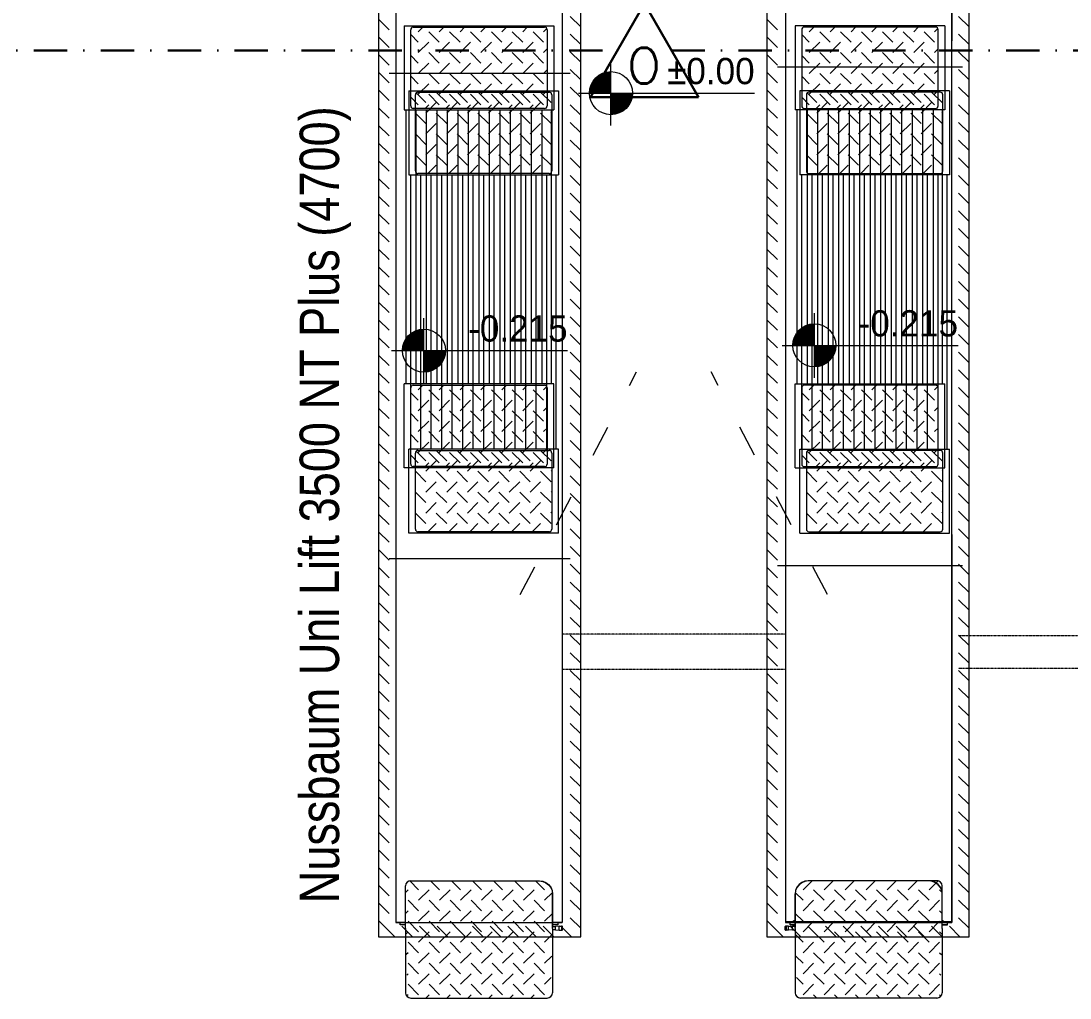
# Model space of a CAD drawing. Extents: x -3709 to 34975, y -230 to 8245.
# Drawn here: x 2091.6 to 2491.4, y 463.8 to 836.1 of the extents above; entities that cross this region are included whole.
import ezdxf
from ezdxf.enums import TextEntityAlignment as Align

# ---------------------------------------------------------------- set-up
doc = ezdxf.new("R2010")
doc.units = 0
for name, pattern in [('ACAD_ISO03W100', [30, 12, -18]), ('DASHDOT', [25.4, 12.7, -6.35, 0, -6.35]), ('HIDDEN', [0.375, 0.25, -0.125])]:
    doc.linetypes.add(name, pattern=pattern)
doc.layers.get('0').update_dxf_attribs({"color": 9, "lineweight": 9})
for name, color, linetype, lineweight in [('A_Tech_1-50', 201, 'Continuous', 9), ('B_Ekipman_Zemin', 155, 'Continuous', 9), ('E-KABLO', 7, 'Continuous', 30), ('E-OPTİK DUMAN DEDEKTÖRÜ', 7, 'Continuous', 30)]:
    doc.layers.add(name, color=color, linetype=linetype, lineweight=lineweight)
doc.styles.add('E-YAZI', font='txttw.shx')
doc.styles.add('HAS100', font='GOTHIC.TTF', dxfattribs={"height": 200})
doc.styles.add('MuuM_TEXT-STANDART', font='ARIALN.TTF')

# ---------------------------------------------------------------- blocks, each defined once
blk = doc.blocks.new('4800makaslift')
for p, q in [((14215.7, 12239.6), (14215.7, 7239.6)), ((14850.7, 12239.6), (14850.7, 7239.6)), ((15700.7, 12239.6), (15700.7, 7239.6)), ((16335.7, 12239.6), (16335.7, 10600.3)), ((16335.7, 7239.6), (16335.7, 12239.6)), ((16335.7, 8718.9), (16335.7, 7239.6)), ((14303, 7364.7), (14269, 7398.8)), ((14271.9, 7399.2), (14763.2, 7399)), ((14273.2, 7399.2), (14763.2, 7398.2)), ((14308.2, 7399), (14308.2, 7399.2)), ((14308.2, 7399.2), (14758.2, 7399.2)), ((14383, 7364.7), (14348.5, 7399.2)), ((14463, 7364.7), (14428.5, 7399.2)), ((14543, 7364.7), (14508.5, 7399.2)), ((14623, 7364.7), (14588.5, 7399.2)), ((14703, 7364.7), (14668.5, 7399.2)), ((14783, 7364.7), (14748.5, 7399.2)), ((15768.3, 7364.7), (15802.8, 7399.2)), ((16278.2, 7399.2), (15788.2, 7398.2)), ((16283.2, 7399.2), (15788.2, 7399)), ((16243.2, 7399.2), (15793.2, 7399.2)), ((15848.3, 7364.7), (15882.8, 7399.2)), ((15928.3, 7364.7), (15962.8, 7399.2)), ((16008.3, 7364.7), (16042.8, 7399.2)), ((16088.3, 7364.7), (16122.8, 7399.2)), ((16168.3, 7364.7), (16202.8, 7399.2)), ((16243.2, 7399), (16243.2, 7399.2)), ((16261.1, 7397.4), (16248.2, 7399)), ((16248.3, 7364.7), (16282.4, 7398.8)), ((14253.2, 7217.7), (14253.2, 7379.2)), ((14253.2, 7354.9), (14263, 7364.7)), ((14303, 7324.7), (14343, 7364.7)), ((14383, 7324.7), (14423, 7364.7)), ((14463, 7324.7), (14503, 7364.7)), ((14543, 7324.7), (14583, 7364.7)), ((14623, 7324.7), (14663, 7364.7)), ((14703, 7324.7), (14743, 7364.7)), ((14811.5, 7361.7), (14813.2, 7348.9)), ((15739.9, 7361.7), (15738.2, 7348.9)), ((15848.3, 7324.7), (15808.3, 7364.7)), ((15928.3, 7324.7), (15888.3, 7364.7)), ((16008.3, 7324.7), (15968.3, 7364.7)), ((16088.3, 7324.7), (16048.3, 7364.7)), ((16168.3, 7324.7), (16128.3, 7364.7)), ((16248.3, 7324.7), (16208.3, 7364.7)), ((16298.2, 7354.9), (16288.3, 7364.7)), ((16298.2, 7220.8), (16298.2, 7379.2)), ((14253.2, 7220.9), (14253.2, 7348.9)), ((14303, 7284.7), (14263, 7324.7)), ((14383, 7284.7), (14343, 7324.7)), ((14463, 7284.7), (14423, 7324.7)), ((14543, 7284.7), (14503, 7324.7)), ((14623, 7284.7), (14583, 7324.7)), ((14703, 7284.7), (14663, 7324.7)), ((14783, 7284.7), (14743, 7324.7)), ((14783, 7324.7), (14813.2, 7354.9)), ((14813.2, 7217.7), (14813.2, 7349.8)), ((14813.2, 7348.9), (14813.2, 7220.9)), ((15768.3, 7324.7), (15738.2, 7354.9)), ((15738.2, 7217.7), (15738.2, 7349.8)), ((15738.2, 7348.9), (15738.2, 7220.9)), ((15768.3, 7284.7), (15808.3, 7324.7)), ((15848.3, 7284.7), (15888.3, 7324.7)), ((15928.3, 7284.7), (15968.3, 7324.7)), ((16008.3, 7284.7), (16048.3, 7324.7)), ((16088.3, 7284.7), (16128.3, 7324.7)), ((16168.3, 7284.7), (16208.3, 7324.7)), ((16248.3, 7284.7), (16288.3, 7324.7)), ((16298.2, 7220.9), (16298.2, 7348.9)), ((14253.2, 7274.9), (14263, 7284.7)), ((14303, 7244.7), (14343, 7284.7)), ((14383, 7244.7), (14423, 7284.7)), ((14463, 7244.7), (14503, 7284.7)), ((14543, 7244.7), (14583, 7284.7)), ((14623, 7244.7), (14663, 7284.7)), ((14703, 7244.7), (14743, 7284.7)), ((15848.3, 7244.7), (15808.3, 7284.7)), ((15928.3, 7244.7), (15888.3, 7284.7)), ((16008.3, 7244.7), (15968.3, 7284.7)), ((16088.3, 7244.7), (16048.3, 7284.7)), ((16168.3, 7244.7), (16128.3, 7284.7)), ((16248.3, 7244.7), (16208.3, 7284.7)), ((16298.2, 7274.9), (16288.3, 7284.7)), ((14215.7, 7239.6), (14850.7, 7239.6)), ((14253.2, 7239.6), (14215.7, 7239.6)), ((14233.2, 7231.6), (14233.2, 7239.6)), ((14303, 7204.7), (14263, 7244.7)), ((14383, 7204.7), (14343, 7244.7)), ((14463, 7204.7), (14423, 7244.7)), ((14543, 7204.7), (14503, 7244.7)), ((14623, 7204.7), (14583, 7244.7)), ((14703, 7204.7), (14663, 7244.7)), ((14783, 7204.7), (14743, 7244.7)), ((14783, 7244.7), (14813.2, 7274.9)), ((14850.7, 7239.6), (14813.2, 7239.6)), ((14833.2, 7239.6), (14833.2, 7231.6)), ((15700.7, 7239.6), (16335.7, 7239.6)), ((15700.7, 7239.6), (15738.2, 7239.6)), ((15701.1, 7243.8), (16336.1, 7243.8)), ((15718.2, 7239.6), (15718.2, 7231.6)), ((15722.9, 7240.8), (15737.4, 7249.1)), ((15768.3, 7244.7), (15738.2, 7274.9)), ((15768.3, 7204.7), (15808.3, 7244.7)), ((15848.3, 7204.7), (15888.3, 7244.7)), ((15928.3, 7204.7), (15968.3, 7244.7)), ((16008.3, 7204.7), (16048.3, 7244.7)), ((16088.3, 7204.7), (16128.3, 7244.7)), ((16168.3, 7204.7), (16208.3, 7244.7)), ((16248.3, 7204.7), (16288.3, 7244.7)), ((16298.2, 7239.6), (16335.7, 7239.6)), ((16311.6, 7240.1), (16298.3, 7247.7)), ((16318.2, 7231.6), (16318.2, 7239.6)), ((14253.2, 7231.6), (14233.2, 7231.6)), ((14253.2, 7217.7), (14253.2, 6972.2)), ((14263, 7204.7), (14254, 7195.6)), ((14343, 7204.7), (14303, 7164.7)), ((14423, 7204.7), (14383, 7164.7)), ((14503, 7204.7), (14463, 7164.7)), ((14583, 7204.7), (14543, 7164.7)), ((14663, 7204.7), (14623, 7164.7)), ((14743, 7204.7), (14703, 7164.7)), ((14833.2, 7231.6), (14813.2, 7231.6)), ((14813.2, 7224.7), (14824.1, 7224.7)), ((14813.2, 7217.7), (14813.2, 6972.2)), ((14824.1, 7212.7), (14813.2, 7212.7)), ((14839.1, 7226.6), (14824.1, 7224.7)), ((14824.1, 7212.6), (14824.1, 7224.7)), ((14824.1, 7212.6), (14839.1, 7210.6)), ((14839.1, 7210.6), (14839.1, 7226.6)), ((14839.1, 7226.6), (14849.1, 7226.6)), ((14839.1, 7210.6), (14849.1, 7210.6)), ((14847.1, 7224.6), (14847.1, 7212.6)), ((14851.1, 7212.6), (14851.1, 7224.6)), ((15700.3, 7212.6), (15700.3, 7224.6)), ((15712.3, 7226.6), (15702.3, 7226.6)), ((15712.3, 7210.6), (15702.3, 7210.6)), ((15704.3, 7224.6), (15704.3, 7212.6)), ((15712.3, 7226.6), (15727.3, 7224.7)), ((15712.3, 7210.6), (15712.3, 7226.6)), ((15727.3, 7212.6), (15712.3, 7210.6)), ((15718.2, 7231.6), (15738.2, 7231.6)), ((15720.7, 7232.2), (15738.2, 7232.2)), ((15738.2, 7224.7), (15727.3, 7224.7)), ((15727.3, 7212.6), (15727.3, 7224.7)), ((15727.3, 7212.7), (15738.2, 7212.7)), ((15738.2, 7217.7), (15738.2, 6972.2)), ((15808.3, 7204.7), (15848.3, 7164.7)), ((15888.3, 7204.7), (15928.3, 7164.7)), ((15968.3, 7204.7), (16008.3, 7164.7)), ((16048.3, 7204.7), (16088.3, 7164.7)), ((16128.3, 7204.7), (16168.3, 7164.7)), ((16208.3, 7204.7), (16248.3, 7164.7)), ((16288.3, 7204.7), (16297.4, 7195.6)), ((16298.2, 7232.2), (16315.7, 7232.2)), ((16298.2, 7231.6), (16318.2, 7231.6)), ((16298.2, 7217.7), (16298.2, 6972.2)), ((14263, 7164.7), (14303, 7124.7)), ((14343, 7164.7), (14383, 7124.7)), ((14423, 7164.7), (14463, 7124.7)), ((14503, 7164.7), (14543, 7124.7)), ((14583, 7164.7), (14623, 7124.7)), ((14663, 7164.7), (14703, 7124.7)), ((14743, 7164.7), (14783, 7124.7)), ((14812.4, 7194), (14783, 7164.7)), ((15739, 7194), (15768.3, 7164.7)), ((15808.3, 7164.7), (15768.3, 7124.7)), ((15888.3, 7164.7), (15848.3, 7124.7)), ((15968.3, 7164.7), (15928.3, 7124.7)), ((16048.3, 7164.7), (16008.3, 7124.7)), ((16128.3, 7164.7), (16088.3, 7124.7)), ((16208.3, 7164.7), (16168.3, 7124.7)), ((16288.3, 7164.7), (16248.3, 7124.7)), ((14263, 7124.7), (14255.9, 7117.6)), ((14343, 7124.7), (14303, 7084.7)), ((14423, 7124.7), (14383, 7084.7)), ((14503, 7124.7), (14463, 7084.7)), ((14583, 7124.7), (14543, 7084.7)), ((14663, 7124.7), (14623, 7084.7)), ((14743, 7124.7), (14703, 7084.7)), ((15808.3, 7124.7), (15848.3, 7084.7)), ((15888.3, 7124.7), (15928.3, 7084.7)), ((15968.3, 7124.7), (16008.3, 7084.7)), ((16048.3, 7124.7), (16088.3, 7084.7)), ((16128.3, 7124.7), (16168.3, 7084.7)), ((16208.3, 7124.7), (16248.3, 7084.7)), ((16288.3, 7124.7), (16295.5, 7117.6)), ((14263, 7084.7), (14303, 7044.7)), ((14343, 7084.7), (14383, 7044.7)), ((14423, 7084.7), (14463, 7044.7)), ((14503, 7084.7), (14543, 7044.7)), ((14583, 7084.7), (14623, 7044.7)), ((14663, 7084.7), (14703, 7044.7)), ((14743, 7084.7), (14783, 7044.7)), ((14810.3, 7112), (14783, 7084.7)), ((15741, 7112), (15768.3, 7084.7)), ((15808.3, 7084.7), (15768.3, 7044.7)), ((15888.3, 7084.7), (15848.3, 7044.7)), ((15968.3, 7084.7), (15928.3, 7044.7)), ((16048.3, 7084.7), (16008.3, 7044.7)), ((16128.3, 7084.7), (16088.3, 7044.7)), ((16208.3, 7084.7), (16168.3, 7044.7)), ((16288.3, 7084.7), (16248.3, 7044.7)), ((14263, 7044.7), (14257.8, 7039.5)), ((14343, 7044.7), (14303, 7004.7)), ((14423, 7044.7), (14383, 7004.7)), ((14503, 7044.7), (14463, 7004.7)), ((14583, 7044.7), (14543, 7004.7)), ((14663, 7044.7), (14623, 7004.7)), ((14743, 7044.7), (14703, 7004.7)), ((15808.3, 7044.7), (15848.3, 7004.7)), ((15888.3, 7044.7), (15928.3, 7004.7)), ((15968.3, 7044.7), (16008.3, 7004.7)), ((16048.3, 7044.7), (16088.3, 7004.7)), ((16128.3, 7044.7), (16168.3, 7004.7)), ((16208.3, 7044.7), (16248.3, 7004.7)), ((16288.3, 7044.7), (16293.6, 7039.5)), ((14263, 7004.7), (14303, 6964.7)), ((14343, 7004.7), (14383, 6964.7)), ((14423, 7004.7), (14463, 6964.7)), ((14503, 7004.7), (14543, 6964.7)), ((14583, 7004.7), (14623, 6964.7)), ((14663, 7004.7), (14703, 6964.7)), ((14743, 7004.7), (14783, 6964.7)), ((14808.3, 7030), (14783, 7004.7)), ((15743, 7030), (15768.3, 7004.7)), ((15808.3, 7004.7), (15768.3, 6964.7)), ((15888.3, 7004.7), (15848.3, 6964.7)), ((15968.3, 7004.7), (15928.3, 6964.7)), ((16048.3, 7004.7), (16008.3, 6964.7)), ((16128.3, 7004.7), (16088.3, 6964.7)), ((16208.3, 7004.7), (16168.3, 6964.7)), ((16288.3, 7004.7), (16248.3, 6964.7)), ((14263, 6964.7), (14259.7, 6961.4)), ((14343, 6964.7), (14330.5, 6952.2)), ((14423, 6964.7), (14410.5, 6952.2)), ((14503, 6964.7), (14490.5, 6952.2)), ((14583, 6964.7), (14570.5, 6952.2)), ((14663, 6964.7), (14650.5, 6952.2)), ((14743, 6964.7), (14730.5, 6952.2)), ((15808.3, 6964.7), (15820.8, 6952.2)), ((15888.3, 6964.7), (15900.8, 6952.2)), ((15968.3, 6964.7), (15980.8, 6952.2)), ((16048.3, 6964.7), (16060.8, 6952.2)), ((16128.3, 6964.7), (16140.8, 6952.2)), ((16208.3, 6964.7), (16220.8, 6952.2)), ((16288.3, 6964.7), (16291.6, 6961.4)), ((14273.2, 6952.2), (14793.2, 6952.2)), ((16278.2, 6952.2), (15758.2, 6952.2))]:
    blk.add_line(p, q)
at = {"linetype": 'HIDDEN'}
for p, q in [((15700.7, 8338.6), (14850.7, 8338.6)), ((16360.7, 8333.6), (17097, 8333.6)), ((15700.7, 8203.6), (14850.7, 8203.6)), ((17097, 8208.6), (16360.7, 8208.6))]:
    blk.add_line(p, q, dxfattribs=at)
for points in [[(14763.2, 7399), (14776.1, 7397.4), (14788.2, 7392.4), (14798.5, 7384.6), (14806.5, 7374.4), (14811.5, 7362.5), (14813.2, 7349.8)], [(14763.2, 7398.2), (14776.1, 7396.5), (14788.2, 7391.6), (14798.5, 7383.7), (14806.5, 7373.5), (14811.5, 7361.7)], [(15788.2, 7399), (15775.2, 7397.4), (15763.2, 7392.4), (15752.8, 7384.6), (15744.9, 7374.4), (15739.9, 7362.5), (15738.2, 7349.8)], [(15788.2, 7398.2), (15775.2, 7396.5), (15763.2, 7391.6), (15752.8, 7383.7), (15744.9, 7373.5), (15739.9, 7361.7)], [(16298.2, 7348.9), (16296.5, 7361.7), (16291.5, 7373.5), (16283.5, 7383.7), (16273.2, 7391.6), (16261.1, 7396.5), (16248.2, 7398.2)], [(16298.2, 7349.8), (16296.5, 7362.5), (16291.5, 7374.4), (16283.5, 7384.6), (16273.2, 7392.4), (16261.1, 7397.4)]]:
    blk.add_lwpolyline(points)
for centre, radius, start, end in [((14273.2, 7379.2), 20, 90, 180), ((16278.2, 7379.2), 20, 0, 90), ((14849.1, 7224.6), 2, 360, 180), ((14849.1, 7212.6), 2, 180, 360), ((15702.3, 7224.6), 2, 0, 180), ((15702.3, 7212.6), 2, 180, 0), ((16278.2, 7220.8), 20, 351.1197, 0), ((14273.2, 6972.2), 20, 180, 270), ((14793.2, 6972.2), 20, 270, 360), ((15758.2, 6972.2), 20, 180, 270), ((16278.2, 6972.2), 20, 270, 0)]:
    blk.add_arc(centre, radius, start, end)
blk = doc.blocks.new('plus')
h = blk.add_hatch()
h.set_pattern_fill('DIAPLATE', color=256, scale=900, angle=315, style=0)
h.set_pattern_definition([(315, (53255.65, 6092.743), (79.5495, 1e-13), [56.25, -56.25]), (45, (53295.43, 6092.743), (-9e-14, 79.5495), [56.25, -56.25])])
h.paths.add_polyline_path([(53265.7, 6092.7, 0.41711), (53255.7, 6082.6), (53255.7, 5792.6, 0.411323), (53265.7, 5782.7), (53765.7, 5782.7, 0.414214), (53775.7, 5792.7), (53775.7, 6082.7, 0.414214), (53765.7, 6092.7)])
h = blk.add_hatch()
h.set_pattern_fill('DIAPLATE', color=256, scale=900, angle=315, style=0)
h.set_pattern_definition([(315, (54745.65, 6092.743), (79.5495, 1e-13), [56.25, -56.25]), (45, (54785.427, 6092.743), (-9e-14, 79.5495), [56.25, -56.25])])
h.paths.add_polyline_path([(54755.7, 6092.7, 0.414214), (54745.7, 6082.7), (54745.7, 5792.7, 0.414214), (54755.7, 5782.7), (55255.7, 5782.7, 0.41711), (55265.7, 5792.8), (55265.7, 6082.8, 0.411323), (55255.7, 6092.7)])
h = blk.add_hatch()
h.set_pattern_fill('DIAPLATE', color=256, scale=900, angle=315, style=0)
h.set_pattern_definition([(315, (53255.65, 4727.74), (79.5495, 1e-13), [56.25, -56.25]), (45, (53295.43, 4727.74), (-9e-14, 79.5495), [56.25, -56.25])])
h.paths.add_polyline_path([(53765.7, 4417.7, 0.414214), (53775.7, 4427.7), (53775.7, 4717.7, 0.414214), (53765.7, 4727.7), (53265.7, 4727.7, 0.41711), (53255.7, 4717.6), (53255.7, 4427.6, 0.411323), (53265.7, 4417.7)])
h = blk.add_hatch()
h.set_pattern_fill('DIAPLATE', color=256, scale=900, angle=315, style=0)
h.set_pattern_definition([(315, (54745.65, 4727.74), (79.5495, 1e-13), [56.25, -56.25]), (45, (54785.427, 4727.74), (-9e-14, 79.5495), [56.25, -56.25])])
h.paths.add_polyline_path([(55255.7, 4417.7, 0.41711), (55265.7, 4427.8), (55265.7, 4717.8, 0.411323), (55255.7, 4727.7), (54755.7, 4727.7, 0.414214), (54745.7, 4717.7), (54745.7, 4427.7, 0.414214), (54755.7, 4417.7)])
for p, q in [((53230.7, 6097.7), (53230.7, 5777.7)), ((53230.7, 6097.7), (53800.7, 6097.7)), ((53255.7, 5792.7), (53255.7, 6082.7)), ((53265.7, 6092.7), (53765.7, 6092.7)), ((53775.7, 6082.7), (53775.7, 5792.7)), ((53800.7, 6097.7), (53800.7, 5777.7)), ((54720.7, 6097.7), (54720.7, 5777.7)), ((55290.7, 6097.7), (54720.7, 6097.7)), ((54745.7, 6082.7), (54745.7, 5792.7)), ((55255.7, 6092.7), (54755.7, 6092.7)), ((55265.7, 5792.7), (55265.7, 6082.7)), ((55290.7, 6097.7), (55290.7, 5777.7)), ((53230.7, 5777.7), (53800.7, 5777.7)), ((53238.7, 4732.7), (53238.7, 5777.7)), ((53765.7, 5782.7), (53265.7, 5782.7)), ((53275.1, 5777.7), (53275.1, 4732.7)), ((53315.1, 5777.7), (53315.1, 4732.7)), ((53355.1, 5777.7), (53355.1, 4732.7)), ((53395.1, 5777.7), (53395.1, 4732.7)), ((53435.1, 5777.7), (53435.1, 4732.7)), ((53475.1, 5777.7), (53475.1, 4732.7)), ((53515.1, 5777.7), (53515.1, 4732.7)), ((53555.1, 5777.7), (53555.1, 4732.7)), ((53595.1, 5777.7), (53595.1, 4732.7)), ((53635.1, 5777.7), (53635.1, 4732.7)), ((53675.1, 5777.7), (53675.1, 4732.7)), ((53715.1, 5777.7), (53715.1, 4732.7)), ((53755.1, 5777.7), (53755.1, 4732.7)), ((53792.7, 4732.7), (53792.7, 5777.7)), ((55290.7, 5777.7), (54720.7, 5777.7)), ((54728.7, 4732.7), (54728.7, 5777.7)), ((54755.7, 5782.7), (55255.7, 5782.7)), ((54766.2, 5777.7), (54766.2, 4732.7)), ((54806.2, 5777.7), (54806.2, 4732.7)), ((54846.2, 5777.7), (54846.2, 4732.7)), ((54886.2, 5777.7), (54886.2, 4732.7)), ((54926.2, 5777.7), (54926.2, 4732.7)), ((54966.2, 5777.7), (54966.2, 4732.7)), ((55006.2, 5777.7), (55006.2, 4732.7)), ((55046.2, 5777.7), (55046.2, 4732.7)), ((55086.2, 5777.7), (55086.2, 4732.7)), ((55126.2, 5777.7), (55126.2, 4732.7)), ((55166.2, 5777.7), (55166.2, 4732.7)), ((55206.2, 5777.7), (55206.2, 4732.7)), ((55246.2, 5777.7), (55246.2, 4732.7)), ((55282.7, 4732.7), (55282.7, 5777.7)), ((53230.7, 4412.7), (53230.7, 4732.7)), ((53800.7, 4732.7), (53230.7, 4732.7)), ((53255.7, 4427.7), (53255.7, 4717.7)), ((53265.7, 4727.7), (53765.7, 4727.7)), ((53775.7, 4717.7), (53775.7, 4427.7)), ((53800.7, 4412.7), (53800.7, 4732.7)), ((54720.7, 4412.7), (54720.7, 4732.7)), ((54720.7, 4732.7), (55290.7, 4732.7)), ((54745.7, 4717.7), (54745.7, 4427.7)), ((55255.7, 4727.7), (54755.7, 4727.7)), ((55265.7, 4427.7), (55265.7, 4717.7)), ((55290.7, 4412.7), (55290.7, 4732.7)), ((53800.7, 4412.7), (53230.7, 4412.7)), ((53765.7, 4417.7), (53265.7, 4417.7)), ((54720.7, 4412.7), (55290.7, 4412.7)), ((54755.7, 4417.7), (55255.7, 4417.7))]:
    blk.add_line(p, q)
for centre, start, end in [((53265.7, 6082.7), 90, 180), ((53765.7, 6082.7), 360, 90), ((54755.7, 6082.7), 90, 180), ((55255.7, 6082.7), 0, 90), ((53265.7, 5792.7), 180, 270), ((53765.7, 5792.7), 270, 360), ((54755.7, 5792.7), 180, 270), ((55255.7, 5792.7), 270, 0), ((53265.7, 4717.7), 90, 180), ((53765.7, 4717.7), 360, 90), ((54755.7, 4717.7), 90, 180), ((55255.7, 4717.7), 0, 90), ((53265.7, 4427.7), 180, 270), ((53765.7, 4427.7), 270, 360), ((54755.7, 4427.7), 180, 270), ((55255.7, 4427.7), 270, 0)]:
    blk.add_arc(centre, 10, start, end)
blk = doc.blocks.new('*U543')
for p, q in [((0, -123.2), (0, 123.2)), ((-123.2, 0), (547.7, 0))]:
    blk.add_line(p, q)
at = {"const_width": 82.1}
for points in [[(0, 41.1, 0.414214), (-41.1, 0, 0.414214)], [(0, -41.1, 0.414214), (41.1, 0, 0.414214)]]:
    blk.add_lwpolyline(points, format="xyb", dxfattribs=at)
blk.add_circle((0, 0), 82.1)
at = {"style": 'HAS100'}
for tag, p in [('%%P0.00', (547.7, 34.2)), ('-0.07', (531.9, -125.4))]:
    blk.add_attdef(tag, text='', height=100, dxfattribs=at).set_placement(p, align=Align.RIGHT)
blk = doc.blocks.new('100_OPTİK DUMAN DEDEKTÖRÜ 085')
at = {"layer": 'E-OPTİK DUMAN DEDEKTÖRÜ', "color": 4}
blk.add_lwpolyline([(2.059, 0), (0, 3.566), (-2.059, 0)], close=True, dxfattribs=at)
at = {"layer": 'E-OPTİK DUMAN DEDEKTÖRÜ', "color": 3, "style": 'E-YAZI'}
blk.add_text('O', height=1.36, dxfattribs=at).set_placement((-0.022, 1.201), align=Align.MIDDLE)

msp = doc.modelspace()

# ---------------------------------------------------------------- hatches: boundary and pattern name
at = {"lineweight": 0}
h = msp.add_hatch(dxfattribs=at)
h.set_pattern_fill('ANSI31', color=256, scale=1.5, angle=270, style=0)
h.set_pattern_definition([(315, (1700.7616, 1182.0227), (3.367596, 3.367596), [])])
h.paths.add_polyline_path([(2304.9, 980.11), (2227.9, 980.11), (2227.9, 487.11), (2304.9, 487.11)])
h.paths.add_polyline_path([(2300.9, 976.11), (2231.9, 976.11), (2231.9, 491.11), (2300.9, 491.11)], flags=16)
h = msp.add_hatch(dxfattribs=at)
h.set_pattern_fill('ANSI31', color=256, scale=1.5, angle=270, style=0)
h.set_pattern_definition([(315, (1848.7616, 1182.0227), (3.367596, 3.367596), [])])
h.paths.add_polyline_path([(2452.9, 980.11), (2375.9, 980.11), (2375.9, 487.11), (2452.9, 487.11)])
h.paths.add_polyline_path([(2448.9, 976.11), (2379.9, 976.11), (2379.9, 491.11), (2448.9, 491.11)], flags=16)
h = msp.add_hatch()
h.set_pattern_fill('DIAPLATE', color=256, scale=90, angle=315, style=0)
h.set_pattern_definition([(315, (2241.896, 808.952), (7.95495, 1e-14), [5.625, -5.625]), (45, (2245.8735, 808.952), (-9e-15, 7.95495), [5.625, -5.625])])
h.paths.add_polyline_path([(2242.9, 808.95, 0.41711), (2241.9, 807.94), (2241.9, 778.94, 0.411323), (2242.9, 777.95), (2292.9, 777.95, 0.414214), (2293.9, 778.95), (2293.9, 807.95, 0.414214), (2292.9, 808.95)])
h = msp.add_hatch()
h.set_pattern_fill('DIAPLATE', color=256, scale=90, angle=315, style=0)
h.set_pattern_definition([(315, (2390.896, 808.952), (7.95495, 1e-14), [5.625, -5.625]), (45, (2394.8734, 808.952), (-9e-15, 7.95495), [5.625, -5.625])])
h.paths.add_polyline_path([(2391.9, 808.95, 0.414214), (2390.9, 807.95), (2390.9, 778.95, 0.414214), (2391.9, 777.95), (2441.9, 777.95, 0.41711), (2442.9, 778.96), (2442.9, 807.96, 0.411323), (2441.9, 808.95)])
h = msp.add_hatch()
h.set_pattern_fill('DIAPLATE', color=256, scale=90, angle=315, style=0)
h.set_pattern_definition([(315, (2241.896, 672.452), (7.95495, 1e-14), [5.625, -5.625]), (45, (2245.8735, 672.452), (-9e-15, 7.95495), [5.625, -5.625])])
h.paths.add_polyline_path([(2292.9, 641.45, 0.414214), (2293.9, 642.45), (2293.9, 671.45, 0.414214), (2292.9, 672.45), (2242.9, 672.45, 0.41711), (2241.9, 671.44), (2241.9, 642.44, 0.411323), (2242.9, 641.45)])
h = msp.add_hatch()
h.set_pattern_fill('DIAPLATE', color=256, scale=90, angle=315, style=0)
h.set_pattern_definition([(315, (2390.896, 672.452), (7.95495, 1e-14), [5.625, -5.625]), (45, (2394.8734, 672.452), (-9e-15, 7.95495), [5.625, -5.625])])
h.paths.add_polyline_path([(2441.9, 641.45, 0.41711), (2442.9, 642.46), (2442.9, 671.46, 0.411323), (2441.9, 672.45), (2391.9, 672.45, 0.414214), (2390.9, 671.45), (2390.9, 642.45, 0.414214), (2391.9, 641.45)])

# ---------------------------------------------------------------- linework, layer by layer
for p, q in [((2304.9, 525.11), (2304.9, 980.11)), ((2300.9, 816.11), (2231.9, 816.11)), ((2379.9, 818.61), (2450.4, 818.61)), ((2300.9, 631.11), (2231.9, 631.11)), ((2379.9, 628.61), (2450.4, 628.61))]:
    msp.add_line(p, q, dxfattribs=at)
for p, q in [((2239.4, 809.45), (2239.4, 777.45)), ((2239.4, 809.45), (2296.4, 809.45)), ((2241.9, 778.95), (2241.9, 807.95)), ((2242.9, 808.95), (2292.9, 808.95)), ((2293.9, 807.95), (2293.9, 778.95)), ((2296.4, 809.45), (2296.4, 777.45)), ((2388.4, 809.45), (2388.4, 777.45)), ((2445.4, 809.45), (2388.4, 809.45)), ((2390.9, 807.95), (2390.9, 778.95)), ((2441.9, 808.95), (2391.9, 808.95)), ((2442.9, 778.95), (2442.9, 807.95)), ((2445.4, 809.45), (2445.4, 777.45)), ((2239.4, 777.45), (2296.4, 777.45)), ((2240.2, 672.95), (2240.2, 777.45)), ((2292.9, 777.95), (2242.9, 777.95)), ((2243.84, 777.45), (2243.84, 672.95)), ((2247.84, 777.45), (2247.84, 672.95)), ((2251.84, 777.45), (2251.84, 672.95)), ((2255.84, 777.45), (2255.84, 672.95)), ((2259.84, 777.45), (2259.84, 672.95)), ((2263.84, 777.45), (2263.84, 672.95)), ((2267.84, 777.45), (2267.84, 672.95)), ((2271.84, 777.45), (2271.84, 672.95)), ((2275.84, 777.45), (2275.84, 672.95)), ((2279.84, 777.45), (2279.84, 672.95)), ((2283.84, 777.45), (2283.84, 672.95)), ((2287.84, 777.45), (2287.84, 672.95)), ((2291.84, 777.45), (2291.84, 672.95)), ((2295.6, 672.95), (2295.6, 777.45)), ((2445.4, 777.45), (2388.4, 777.45)), ((2389.2, 672.95), (2389.2, 777.45)), ((2391.9, 777.95), (2441.9, 777.95)), ((2392.95, 777.45), (2392.95, 672.95)), ((2396.95, 777.45), (2396.95, 672.95)), ((2400.95, 777.45), (2400.95, 672.95)), ((2404.95, 777.45), (2404.95, 672.95)), ((2408.95, 777.45), (2408.95, 672.95)), ((2412.95, 777.45), (2412.95, 672.95)), ((2416.95, 777.45), (2416.95, 672.95)), ((2420.95, 777.45), (2420.95, 672.95)), ((2424.95, 777.45), (2424.95, 672.95)), ((2428.95, 777.45), (2428.95, 672.95)), ((2432.95, 777.45), (2432.95, 672.95)), ((2436.95, 777.45), (2436.95, 672.95)), ((2440.95, 777.45), (2440.95, 672.95)), ((2444.6, 672.95), (2444.6, 777.45)), ((2239.4, 640.95), (2239.4, 672.95)), ((2296.4, 672.95), (2239.4, 672.95)), ((2242.9, 672.45), (2292.9, 672.45)), ((2296.4, 640.95), (2296.4, 672.95)), ((2388.4, 640.95), (2388.4, 672.95)), ((2388.4, 672.95), (2445.4, 672.95)), ((2441.9, 672.45), (2391.9, 672.45)), ((2445.4, 640.95), (2445.4, 672.95)), ((2241.9, 642.45), (2241.9, 671.45)), ((2293.9, 671.45), (2293.9, 642.45)), ((2390.9, 671.45), (2390.9, 642.45)), ((2442.9, 642.45), (2442.9, 671.45)), ((2296.4, 640.95), (2239.4, 640.95)), ((2292.9, 641.45), (2242.9, 641.45)), ((2388.4, 640.95), (2445.4, 640.95)), ((2391.9, 641.45), (2441.9, 641.45))]:
    msp.add_line(p, q)
at = {"linetype": 'ACAD_ISO03W100', "lineweight": 0}
for p, q in [((2281.83, 617.5), (2326.21, 702.35)), ((2398.96, 617.5), (2354.58, 702.35))]:
    msp.add_line(p, q, dxfattribs=at)
at = {"color": 0}
for points in [[(2304.9, 980.11), (2227.9, 980.11), (2227.9, 487.11), (2304.9, 487.11)], [(2452.9, 980.11), (2375.9, 980.11), (2375.9, 487.11), (2452.9, 487.11)]]:
    msp.add_lwpolyline(points, close=True, dxfattribs=at)
for centre, start, end in [((2242.9, 807.95), 90, 180), ((2292.9, 807.95), 360, 90), ((2391.9, 807.95), 90, 180), ((2441.9, 807.95), 0, 90), ((2242.9, 778.95), 180, 270), ((2292.9, 778.95), 270, 360), ((2391.9, 778.95), 180, 270), ((2441.9, 778.95), 270, 0), ((2242.9, 671.45), 90, 180), ((2292.9, 671.45), 360, 90), ((2391.9, 671.45), 90, 180), ((2441.9, 671.45), 0, 90), ((2242.9, 642.45), 180, 270), ((2292.9, 642.45), 270, 360), ((2391.9, 642.45), 180, 270), ((2441.9, 642.45), 270, 0)]:
    msp.add_arc(centre, 1, start, end)
at = {"layer": 'E-KABLO', "color": 6, "linetype": 'DASHDOT'}
for p, q in [((1739.53, 824.9), (2318.94, 824.9)), ((2339.53, 824.9), (3453.01, 824.9))]:
    msp.add_line(p, q, dxfattribs=at)

# ---------------------------------------------------------------- block references
at = {"layer": 'A_Tech_1-50'}
ref = msp.add_blockref('*U543', (2316.42, 808.6), dxfattribs=dict(at, xscale=0.1, yscale=0.1, zscale=0.1))
ref.add_attrib('%%P0.00', '%%P0.00', dxfattribs={"layer": '0', "height": 10, "style": 'HAS100'}).set_placement((2371.19, 812.02), align=Align.RIGHT)
ref = msp.add_blockref('*U543', (2245.15, 710.49), dxfattribs=dict(at, xscale=0.1, yscale=0.1, zscale=0.1))
ref.add_attrib('%%P0.00', '-0.215', dxfattribs={"layer": '0', "height": 10, "style": 'HAS100'}).set_placement((2299.92, 713.91), align=Align.RIGHT)
ref = msp.add_blockref('*U543', (2393.94, 712.46), dxfattribs=dict(at, xscale=0.1, yscale=0.1, zscale=0.1))
ref.add_attrib('%%P0.00', '-0.215', dxfattribs={"layer": '0', "height": 10, "style": 'HAS100'}).set_placement((2448.71, 715.88), align=Align.RIGHT)
at = {"layer": 'B_Ekipman_Zemin', "xscale": 0.1, "yscale": 0.1, "zscale": 0.1}
for name, p in [('4800makaslift', (812.83, -231.46)), ('plus', (-3085.45, 224.49))]:
    msp.add_blockref(name, p, dxfattribs=at)
at = {"layer": 'E-OPTİK DUMAN DEDEKTÖRÜ', "xscale": 10, "yscale": 10, "zscale": 10}
msp.add_blockref('100_OPTİK DUMAN DEDEKTÖRÜ 085', (2329.23, 807.07), dxfattribs=at)

# ---------------------------------------------------------------- texts
at = {"insert": (2197.82, 499.88), "char_height": 15, "width": 535.7977, "attachment_point": 1, "rotation": 90, "style": 'MuuM_TEXT-STANDART'}
msp.add_mtext('Nussbaum Uni Lift 3500 NT Plus (4700)', dxfattribs=at)

doc.saveas('drawing.dxf')
